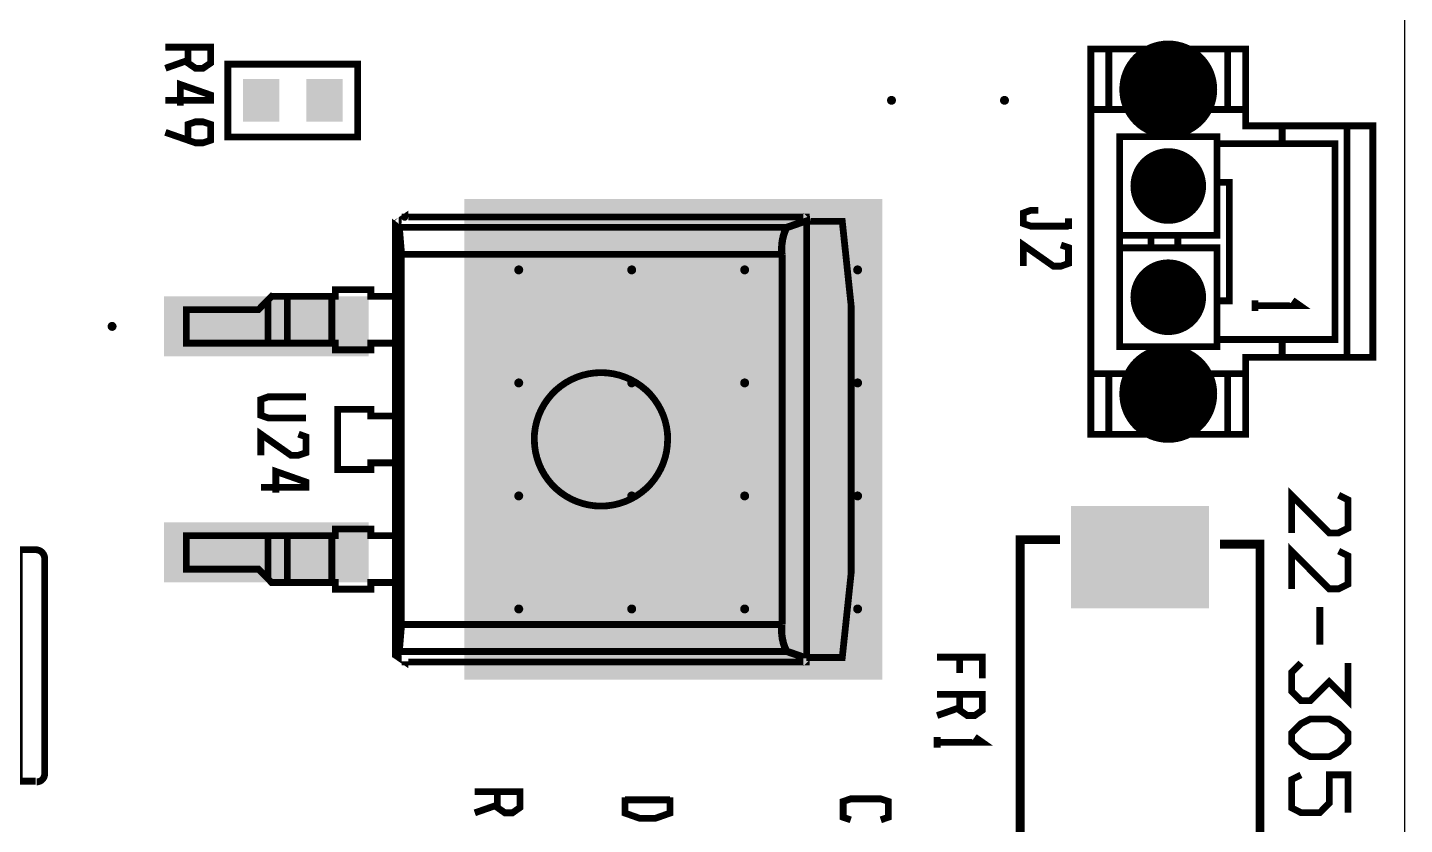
# Model space of a CAD drawing. Extents: x 0 to 115, y 0 to 65.
# Drawn here: x 84.2 to 115.17, y 21.83 to 39.74 of the extents above; entities that cross this region are included whole.
import ezdxf

# ---------------------------------------------------------------- set-up
doc = ezdxf.new("R2010")
doc.units = 0
doc.header["$MEASUREMENT"] = 0
doc.layers.get('0').update_dxf_attribs({"linetype": 'CONTINUOUS'})
for name, color, linetype in [('22-305-0_DRD', 7, 'CONTINUOUS'), ('22-305-0_SMT', 254, 'CONTINUOUS'), ('22-305-0_SST', 1, 'CONTINUOUS'), ('THRUHOLE_TAP', 12, 'CONTINUOUS')]:
    doc.layers.add(name, color=color, linetype=linetype)

# ---------------------------------------------------------------- blocks, each defined once
blk = doc.blocks.new('RECTANGLE_2')
blk.add_solid([(0.4064, 0.4826), (0.4064, -0.4826), (-0.4064, 0.4826), (-0.4064, -0.4826)])
blk = doc.blocks.new('RECTANGLE_9')
blk.add_solid([(1.5494, 1.14935), (1.5494, -1.14935), (-1.5494, 1.14935), (-1.5494, -1.14935)])
blk = doc.blocks.new('ROUND_14')
at = {"const_width": 1.09982}
blk.add_lwpolyline([(-0.54991, 0, 1), (0.54991, 0, 1)], format="xyb", close=True, dxfattribs=at)
blk = doc.blocks.new('ROUND_15')
at = {"const_width": 0.84963}
blk.add_lwpolyline([(-0.424814, 0, 1), (0.424814, 0, 1)], format="xyb", close=True, dxfattribs=at)
blk = doc.blocks.new('RECTANGLE_34')
blk.add_solid([(4.70027, 5.40004), (4.70027, -5.40004), (-4.70027, 5.40004), (-4.70027, -5.40004)])
blk = doc.blocks.new('RECTANGLE_35')
blk.add_solid([(2.29997, 0.67437), (2.29997, -0.67437), (-2.29997, 0.67437), (-2.29997, -0.67437)])
blk = doc.blocks.new('ROUND_47')
at = {"const_width": 0.0762}
blk.add_lwpolyline([(-0.0381, 0, 1), (0.0381, 0, 1)], format="xyb", close=True, dxfattribs=at)
blk = doc.blocks.new('ROUND_53')
at = {"const_width": 0.10033}
blk.add_lwpolyline([(-0.050164, 0, 1), (0.050164, 0, 1)], format="xyb", close=True, dxfattribs=at)
blk = doc.blocks.new('ROUND_11')
at = {"const_width": 0.59944}
blk.add_lwpolyline([(-0.29972, 0, 1), (0.29972, 0, 1)], format="xyb", close=True, dxfattribs=at)
blk = doc.blocks.new('ROUND_12')
at = {"const_width": 0.8001}
blk.add_lwpolyline([(-0.40005, 0, 1), (0.40005, 0, 1)], format="xyb", close=True, dxfattribs=at)

msp = doc.modelspace()

# ---------------------------------------------------------------- linework, layer by layer
at = {"layer": '22-305-0_DRD'}
msp.add_line((115.16614, 64.99352), (115.16614, 0), dxfattribs=at)
at = {"layer": '22-305-0_SST'}
for points, const_width in [([(87.81288, 39.2938), (87.81288, 38.9382), (87.98306, 38.82136), (88.1507, 38.82136), (88.32088, 38.9382), (88.32088, 39.2938), (87.30488, 39.2938)], 0.1524), ([(108.51896, 37.89426), (108.51896, 39.2557), (108.1151, 39.2557), (108.1151, 37.89426), (111.5949, 37.89426), (111.5949, 37.52596), (112.41532, 37.52596), (112.41532, 37.12464), (113.60404, 37.12464), (113.60404, 32.72536), (112.41532, 32.72536), (112.41532, 32.32404), (113.87582, 32.32404), (113.87582, 37.52596), (112.41532, 37.52596)], 0.1524), ([(111.19104, 39.2557), (108.51896, 39.2557)], 0.1524), ([(111.19104, 37.89426), (111.19104, 39.2557), (111.5949, 39.2557), (111.5949, 37.89426)], 0.1524), ([(87.81288, 38.99916), (87.30488, 38.82136)], 0.1524), ([(88.7095, 37.2745), (91.6305, 37.2745), (91.6305, 38.9128), (88.7095, 38.9128), (88.7095, 37.2745)], 0.1524), ([(87.6427, 37.98316), (87.6427, 38.4556), (88.32088, 38.21938), (88.32088, 38.1), (87.30488, 38.1)], 0.1524), ([(108.1151, 31.95574), (108.1151, 37.89426)], 0.1524), ([(87.81288, 37.20338), (87.81288, 37.55898), (87.98306, 37.6174), (88.1507, 37.6174), (88.32088, 37.55898), (88.32088, 37.20338), (88.1507, 37.14496), (87.98306, 37.14496), (87.30488, 37.38118)], 0.1524), ([(113.87582, 37.52596), (114.45494, 37.52596), (114.45494, 32.32404), (113.87582, 32.32404)], 0.1524), ([(112.41532, 32.72536), (110.94974, 32.72536), (110.94974, 32.56534), (108.76026, 32.56534), (108.76026, 37.28466), (110.94974, 37.28466), (110.94974, 37.12464), (110.94974, 36.25596), (110.94974, 35.0647), (110.0709, 35.0647), (109.46892, 35.0647), (109.46892, 34.7853), (110.0709, 34.7853), (110.0709, 35.0647)], 0.1524), ([(112.41532, 37.12464), (110.94974, 37.12464)], 0.1524), ([(110.02264, 36.34232), (110.1725, 36.49218), (110.1725, 35.85718), (110.02264, 36.00704), (110.02264, 36.34232), (109.68736, 36.34232), (109.5375, 36.49218), (109.5375, 35.85718), (109.68736, 36.00704), (109.68736, 36.34232)], 0.1524), ([(109.5375, 36.49218), (110.1725, 36.49218)], 0.1524), ([(110.94974, 36.25596), (111.22914, 36.25596), (111.22914, 33.59404), (110.94974, 33.59404)], 0.1524), ([(109.5375, 35.85718), (110.1725, 35.85718)], 0.1524), ([(110.02264, 36.00704), (109.68736, 36.00704)], 0.1524), ([(92.47378, 31.00832), (92.47378, 35.2933), (92.55506, 35.23488), (92.56522, 35.24504), (92.48394, 35.30346), (92.48394, 35.33394), (92.69476, 35.47872), (92.69476, 35.46856), (92.69476, 35.47872), (101.7143, 35.47872), (101.7143, 35.40252), (101.26472, 35.24504)], 0.1524), ([(106.934, 35.62858), (106.76382, 35.62858), (106.59618, 35.56762), (106.59618, 35.3314), (106.76382, 35.27298), (107.61218, 35.27298)], 0.1524), ([(92.48394, 35.33394), (92.47378, 35.32378), (92.47378, 35.2933), (92.48394, 35.30346)], 0.1524), ([(92.55506, 25.72512), (92.56522, 25.71496), (92.48394, 25.65654), (92.47378, 25.65654), (92.47378, 25.6667), (92.55506, 25.72512), (92.60586, 26.32202), (92.60586, 34.63798), (92.55506, 35.23488)], 0.1524), ([(101.16566, 34.63798), (92.61602, 34.63798), (92.56522, 35.24504), (101.26472, 35.24504), (101.27488, 35.23488)], 0.1524), ([(101.27488, 35.23488), (101.72446, 35.39236), (101.72446, 35.37966), (101.72446, 25.58034), (101.72446, 25.56764), (101.7143, 25.55748), (101.72446, 25.56764), (101.72446, 25.55748), (101.72446, 25.56764), (101.27488, 25.72512)], 0.1524), ([(101.7143, 35.40252), (101.72446, 35.39236), (101.72446, 35.40252), (101.72446, 35.39236), (101.72192, 35.37966), (102.52456, 35.37966), (102.72522, 33.4772), (102.72522, 27.4828), (102.52456, 25.58034), (101.71938, 25.58034)], 0.1524), ([(107.61218, 35.21202), (107.61218, 35.45078)], 0.1524), ([(106.59618, 34.37382), (106.59618, 34.8488), (107.27182, 34.37382), (107.442, 34.37382), (107.61218, 34.43478), (107.61218, 34.79038), (107.442, 34.8488)], 0.1524), ([(109.46892, 35.0647), (108.76026, 35.0647)], 0.1524), ([(101.17328, 34.63798), (101.17328, 26.32202)], 0.1524), ([(109.46892, 34.7853), (108.76026, 34.7853)], 0.1524), ([(110.94974, 32.72536), (110.94974, 33.59404), (110.94974, 34.7853), (110.0709, 34.7853)], 0.1524), ([(110.1725, 33.35782), (110.1725, 33.99282), (109.5375, 33.99282), (109.68736, 33.84296), (109.68736, 33.50768), (109.5375, 33.35782), (110.1725, 33.35782), (110.02264, 33.50768), (109.68736, 33.50768)], 0.1524), ([(109.5375, 33.99282), (109.5375, 33.35782)], 0.1524), ([(110.1725, 33.99282), (110.02264, 33.84296), (110.02264, 33.50768)], 0.1524), ([(92.47378, 33.69564), (91.92514, 33.69564), (91.92514, 33.8455), (91.12504, 33.8455), (91.12504, 33.69564), (91.0463, 33.69564), (91.0463, 32.64408), (90.04554, 32.64408), (89.61374, 32.64408), (87.77478, 32.64408), (87.77478, 33.39592), (89.39784, 33.39592), (89.61374, 33.61436), (89.61374, 32.64408)], 0.1524), ([(89.61374, 33.61436), (89.69248, 33.69564), (90.04554, 33.69564), (91.0463, 33.69564)], 0.1524), ([(90.04554, 32.64408), (90.04554, 33.69564)], 0.1524), ([(110.02264, 33.84296), (109.68736, 33.84296)], 0.1524), ([(111.80318, 33.36798), (111.80318, 33.6042)], 0.1524), ([(111.80318, 33.48482), (112.81918, 33.48482), (112.649, 33.6042)], 0.1524), ([(92.47378, 32.64408), (91.92514, 32.64408), (91.92514, 32.49422), (91.12504, 32.49422), (91.12504, 32.64408), (91.0463, 32.64408)], 0.1524), ([(112.41532, 32.32404), (111.5949, 32.32404), (111.5949, 31.95574)], 0.1524), ([(108.51896, 31.95574), (108.51896, 30.5943), (111.19104, 30.5943), (111.5949, 30.5943), (111.5949, 31.95574), (108.1151, 31.95574), (108.1151, 30.5943), (108.51896, 30.5943)], 0.1524), ([(111.19104, 31.95574), (111.19104, 30.5943)], 0.1524), ([(90.46718, 30.9626), (89.61882, 30.9626), (89.45118, 31.02102), (89.45118, 31.37662), (89.61882, 31.43758), (90.46718, 31.43758)], 0.1524), ([(101.26472, 25.71496), (101.7143, 25.55748), (101.7143, 25.47874), (92.69476, 25.47874), (92.69476, 25.49144), (92.69476, 25.48128), (92.48394, 25.62606), (92.48394, 25.65146), (92.48394, 25.65654), (92.47378, 25.6667), (92.47378, 29.95422), (92.47378, 31.00578), (91.92514, 31.00578), (91.92514, 31.15564), (91.17584, 31.15564), (91.17584, 29.80436), (91.92514, 29.80436), (91.92514, 29.95422), (92.47378, 29.95422)], 0.1524), ([(89.45118, 30.1244), (89.45118, 30.59938), (90.12682, 30.1244), (90.297, 30.1244), (90.46718, 30.18282), (90.46718, 30.53842), (90.297, 30.59938)], 0.1524), ([(89.789, 29.2862), (89.789, 29.76118), (90.46718, 29.52242), (90.46718, 29.40558), (89.45118, 29.40558)], 0.1524), ([(112.62868, 28.37942), (112.62868, 29.22778), (113.4745, 28.37942), (113.68532, 28.37942), (113.89868, 28.4861), (113.89868, 29.1211), (113.68532, 29.22778)], 0.1524), ([(92.47378, 28.31592), (91.92514, 28.31592), (91.92514, 28.46578), (91.12504, 28.46578), (91.12504, 28.31592), (91.0463, 28.31592), (91.0463, 27.26436), (90.04554, 27.26436), (89.69248, 27.26436), (89.61374, 27.34564), (89.39784, 27.56408), (87.77478, 27.56408), (87.77478, 28.31592), (89.61374, 28.31592), (90.04554, 28.31592), (90.04554, 27.26436)], 0.1524), ([(89.61374, 28.31592), (89.61374, 27.34564)], 0.1524), ([(90.04554, 28.31592), (91.0463, 28.31592)], 0.1524), ([(107.42168, 20.13458), (106.52252, 20.13458), (106.52252, 28.22702), (107.42168, 28.22702)], 0.20066), ([(111.01832, 28.12542), (111.91748, 28.12542), (111.91748, 20.13458), (111.01832, 20.13458)], 0.20066), ([(84.38896, 22.79904), (84.02066, 22.79904), (84.02066, 28.00096), (84.38896, 28.00096)], 0.1524), ([(84.58962, 27.8003), (84.58962, 22.9616)], 0.1524), ([(112.62868, 27.12212), (112.62868, 27.97048), (113.4745, 27.12212), (113.68532, 27.12212), (113.89868, 27.2288), (113.89868, 27.8638), (113.68532, 27.97048)], 0.1524), ([(91.0463, 27.26436), (91.12504, 27.26436), (91.12504, 27.1145), (91.92514, 27.1145), (91.92514, 27.26436), (92.47378, 27.26436)], 0.1524), ([(113.26368, 25.86482), (113.26368, 26.71318)], 0.1524), ([(101.27488, 25.72512), (101.26472, 25.71496), (92.56522, 25.71496), (92.61602, 26.32202), (101.16566, 26.32202)], 0.1524), ([(92.47378, 25.63622), (92.48394, 25.62606)], 0.1524), ([(92.6846, 25.49144), (92.6846, 25.48636)], 0.1524), ([(104.65816, 25.58796), (105.67416, 25.58796), (105.67416, 25.11298)], 0.1524), ([(105.16616, 25.23236), (105.16616, 25.58796)], 0.1524), ([(112.8395, 25.45588), (112.62868, 25.24252), (112.62868, 24.82088), (112.8395, 24.60752), (113.05032, 24.60752), (113.4745, 25.0317), (113.89868, 24.60752), (113.89868, 25.45588)], 0.1524), ([(105.16616, 24.74976), (105.16616, 24.39416), (105.33634, 24.27478), (105.50398, 24.27478), (105.67416, 24.39416), (105.67416, 24.74976), (104.65816, 24.74976)], 0.1524), ([(105.16616, 24.45258), (104.65816, 24.27478)], 0.1524), ([(112.62868, 23.88108), (112.8395, 24.0919), (113.05032, 24.19858), (113.4745, 24.19858), (113.68532, 24.0919), (113.89868, 23.88108), (113.89868, 23.66772), (113.68532, 23.4569), (113.4745, 23.35022), (113.05032, 23.35022), (112.8395, 23.4569), (112.62868, 23.66772), (112.62868, 23.88108)], 0.1524), ([(104.65816, 23.55596), (104.65816, 23.79218)], 0.1524), ([(104.65816, 23.6728), (105.67416, 23.6728), (105.50398, 23.79218)], 0.1524), ([(112.8395, 22.94128), (112.62868, 22.8346), (112.62868, 22.1996), (112.8395, 22.09292), (113.26368, 22.09292), (113.4745, 22.30628), (113.4745, 22.94128), (113.89868, 22.94128), (113.89868, 22.09292)], 0.1524), ([(94.76994, 22.56282), (94.76994, 22.20722), (94.94012, 22.08784), (95.10776, 22.08784), (95.27794, 22.20722), (95.27794, 22.56282), (94.26194, 22.56282)], 0.1524), ([(94.76994, 22.26564), (94.26194, 22.08784)], 0.1524), ([(97.6376, 22.43836), (97.6376, 22.08276), (97.97542, 21.96338), (98.31578, 21.96338), (98.6536, 22.08276), (98.6536, 22.43836)], 0.1524), ([(97.6376, 22.37994), (98.6536, 22.37994)], 0.1524), ([(102.71506, 21.93036), (102.54488, 21.98878), (102.54488, 22.34438), (102.71506, 22.4028), (103.3907, 22.4028), (103.56088, 22.34438), (103.56088, 21.98878), (103.3907, 21.93036)], 0.1524)]:
    msp.add_lwpolyline(points, dxfattribs=dict(at, const_width=const_width))
at = {"layer": '22-305-0_SST', "const_width": 0.1524}
for points in [[(101.26472, 35.24504, 0.1119911), (101.15698, 34.77006)], [(101.27488, 35.23488, 0.113197), (101.16828, 34.77006)], [(101.1555, 34.77006, 0.0300958), (101.16347, 34.63771)], [(101.16566, 34.77006, 0.0309517), (101.17384, 34.63805)], [(97.09912, 31.98114, 0.4142136), (95.59798, 30.48)], [(98.60026, 30.48, 0.4142136), (97.09912, 31.98114)], [(95.60052, 30.48, 0.4142136), (97.09912, 28.9814)], [(97.09912, 28.9814, 0.4142136), (98.59772, 30.48)], [(84.58962, 27.8003, 0.4142136), (84.38896, 28.00096)], [(101.16566, 26.32202, 0.0306689), (101.1574, 26.1874)], [(101.17328, 26.32202, 0.0309514), (101.1651, 26.18994)], [(101.1555, 26.1874, 0.1114652), (101.26472, 25.71496)], [(101.16566, 26.18994, 0.1131986), (101.27488, 25.72512)], [(84.41182, 22.7838, 0.4059874), (84.58962, 22.9616)]]:
    msp.add_lwpolyline(points, format="xyb", dxfattribs=at)

# ---------------------------------------------------------------- block references
at = {"layer": '22-305-0_SMT'}
for name, p in [('ROUND_14', (109.855, 38.34384)), ('RECTANGLE_2', (89.4588, 38.1)), ('RECTANGLE_2', (90.8812, 38.1)), ('ROUND_15', (109.855, 36.17468)), ('RECTANGLE_34', (98.72472, 30.48)), ('ROUND_15', (109.855, 33.67532)), ('RECTANGLE_35', (89.57564, 33.02)), ('ROUND_14', (109.855, 31.50362)), ('RECTANGLE_9', (109.22, 27.83078)), ('RECTANGLE_35', (89.57564, 27.94))]:
    msp.add_blockref(name, p, dxfattribs=at)
at = {"layer": '22-305-0_SST'}
msp.add_blockref('ROUND_47', (92.6846, 35.46856), dxfattribs=at)
at = {"layer": 'THRUHOLE_TAP'}
for name, p in [('ROUND_12', (109.855, 38.34384)), ('ROUND_53', (103.632, 38.1)), ('ROUND_53', (106.172, 38.1)), ('ROUND_11', (109.855, 36.17468)), ('ROUND_53', (95.25, 34.29)), ('ROUND_53', (97.79, 34.29)), ('ROUND_53', (100.33, 34.29)), ('ROUND_53', (102.87, 34.29)), ('ROUND_11', (109.855, 33.67532)), ('ROUND_53', (86.106, 33.02)), ('ROUND_12', (109.855, 31.50362)), ('ROUND_53', (95.25, 31.75)), ('ROUND_53', (97.79, 31.75)), ('ROUND_53', (100.33, 31.75)), ('ROUND_53', (102.87, 31.75)), ('ROUND_53', (95.25, 29.21)), ('ROUND_53', (97.79, 29.21)), ('ROUND_53', (100.33, 29.21)), ('ROUND_53', (102.87, 29.21)), ('ROUND_53', (95.25, 26.67)), ('ROUND_53', (97.79, 26.67)), ('ROUND_53', (100.33, 26.67)), ('ROUND_53', (102.87, 26.67))]:
    msp.add_blockref(name, p, dxfattribs=at)

doc.saveas('drawing.dxf')
